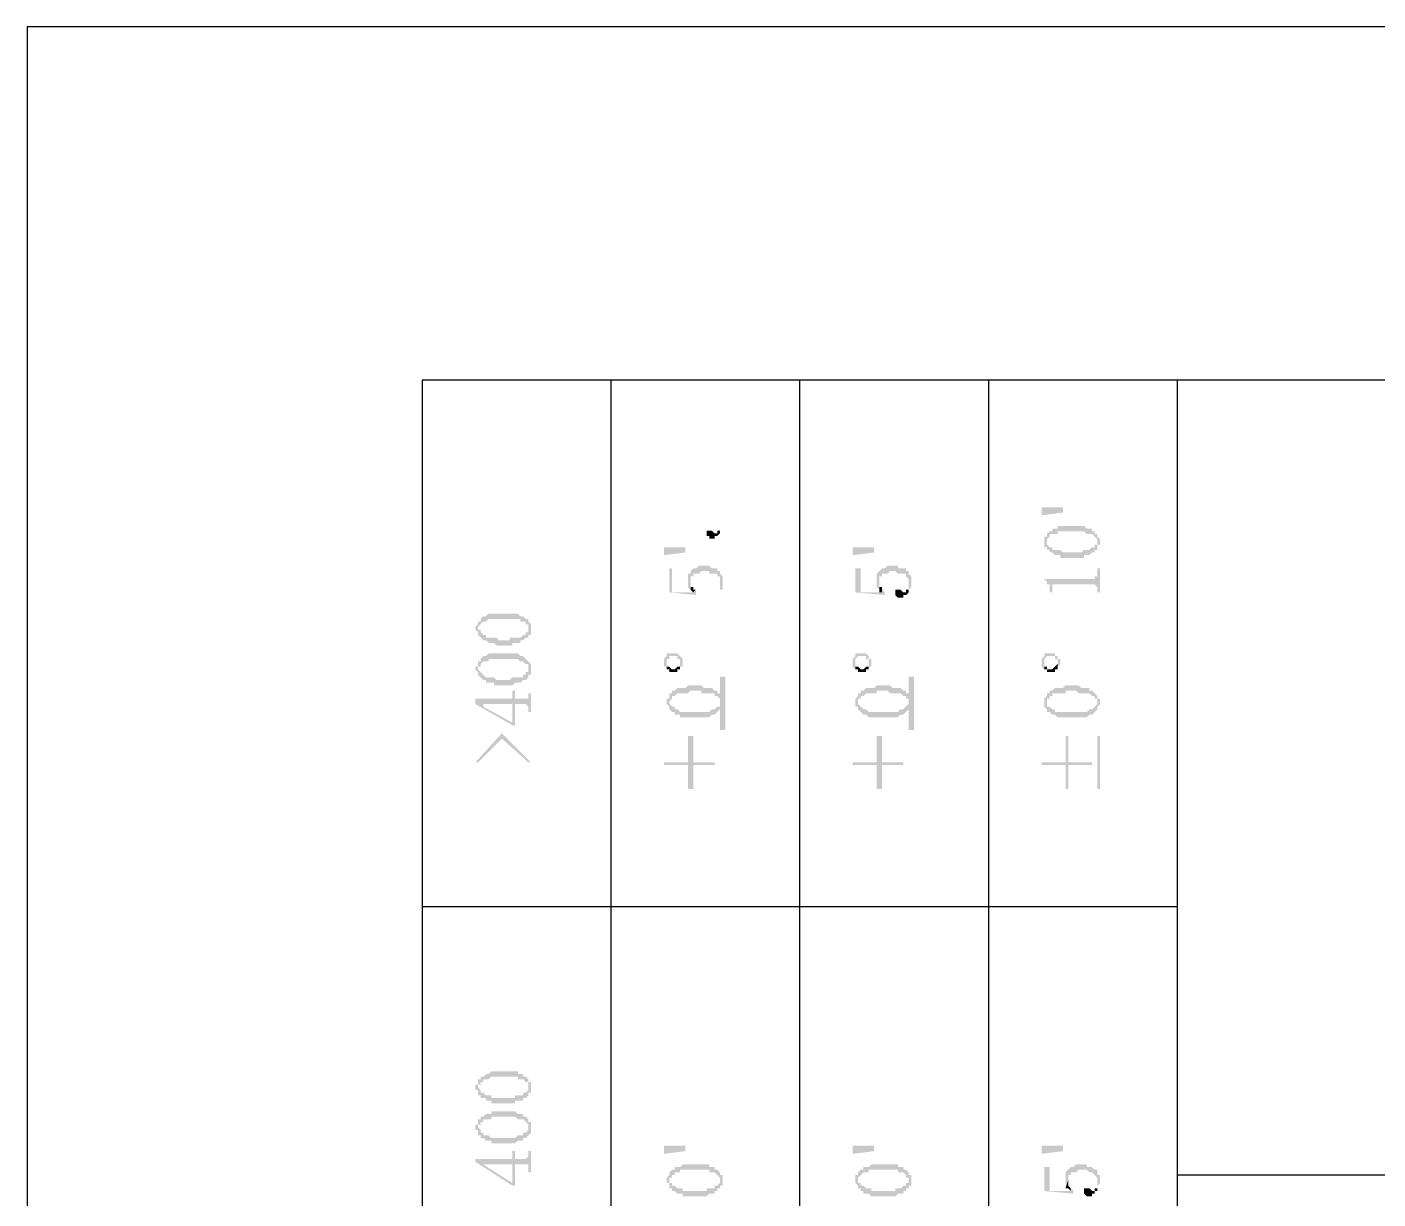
# Model space of a CAD drawing. Header units: inches. Extents: x 3613 to 8393, y -2205 to -794.
# Drawn here: x 7005.62 to 7028.56, y -1273.73 to -1253.83 of the extents above; entities that cross this region are included whole.
import ezdxf

# ---------------------------------------------------------------- set-up
doc = ezdxf.new("R2010")
doc.units = ezdxf.units.IN
doc.header["$MEASUREMENT"] = 0

msp = doc.modelspace()

# ---------------------------------------------------------------- hatches: boundary and pattern name
at = {"transparency": 33554559}
for points in [[(7022.846, -1261.984), (7023.207, -1261.984), (7023.207, -1262.074), (7022.846, -1262.119)], [(7017.159, -1262.425), (7017.159, -1262.47), (7017.204, -1262.47), (7017.204, -1262.515), (7017.294, -1262.515), (7017.294, -1262.47), (7017.34, -1262.47), (7017.385, -1262.425), (7017.385, -1262.244), (7017.385, -1262.334), (7017.385, -1262.38), (7017.34, -1262.38), (7017.34, -1262.425), (7017.294, -1262.425), (7017.249, -1262.38), (7017.159, -1262.38)], [(7022.891, -1262.571), (7022.891, -1262.616), (7022.891, -1262.661), (7022.936, -1262.661), (7022.936, -1262.706), (7022.936, -1262.571), (7022.936, -1262.526), (7022.936, -1262.526), (7022.981, -1262.48), (7022.981, -1262.435), (7023.116, -1262.435), (7023.116, -1262.39), (7023.568, -1262.39), (7023.613, -1262.435), (7023.703, -1262.435), (7023.748, -1262.48), (7023.748, -1262.48), (7023.793, -1262.526), (7023.793, -1262.571), (7023.793, -1262.435), (7023.748, -1262.435), (7023.748, -1262.39), (7023.703, -1262.39), (7023.703, -1262.345), (7023.613, -1262.345), (7023.568, -1262.3), (7023.116, -1262.3), (7023.116, -1262.345), (7023.026, -1262.345), (7023.026, -1262.39), (7022.981, -1262.39), (7022.936, -1262.435), (7022.936, -1262.48), (7022.891, -1262.48), (7022.891, -1262.526), (7022.891, -1262.526)], [(7022.936, -1262.706), (7022.981, -1262.706), (7022.981, -1262.751), (7023.026, -1262.751), (7023.071, -1262.796), (7023.162, -1262.796), (7023.162, -1262.842), (7023.568, -1262.842), (7023.568, -1262.796), (7023.658, -1262.796), (7023.703, -1262.751), (7023.748, -1262.751), (7023.748, -1262.706), (7023.793, -1262.706), (7023.793, -1262.661), (7023.793, -1262.616), (7023.839, -1262.616), (7023.839, -1262.571), (7023.839, -1262.526), (7023.839, -1262.526), (7023.793, -1262.48), (7023.793, -1262.435), (7023.793, -1262.571), (7023.793, -1262.616), (7023.748, -1262.616), (7023.748, -1262.661), (7023.703, -1262.661), (7023.658, -1262.706), (7023.568, -1262.706), (7023.523, -1262.751), (7023.207, -1262.751), (7023.162, -1262.706), (7023.026, -1262.706), (7023.026, -1262.661), (7022.981, -1262.661), (7022.936, -1262.616), (7022.936, -1262.571), (7022.936, -1262.571)], [(7016.437, -1262.661), (7016.798, -1262.661), (7016.798, -1262.751), (7016.437, -1262.796)], [(7019.641, -1262.661), (7020.002, -1262.661), (7020.002, -1262.751), (7019.641, -1262.796)], [(7016.527, -1263.022), (7016.527, -1263.428), (7016.978, -1263.473), (7016.978, -1263.428), (7016.978, -1263.383), (7016.933, -1263.428), (7016.572, -1263.428), (7016.572, -1263.022)], [(7016.843, -1263.203), (7016.843, -1263.293), (7016.843, -1263.338), (7016.843, -1263.338), (7016.888, -1263.383), (7016.888, -1263.248), (7016.888, -1263.157), (7016.933, -1263.157), (7016.933, -1263.112), (7017.024, -1263.112), (7017.069, -1263.067), (7017.204, -1263.067), (7017.204, -1263.112), (7017.34, -1263.112), (7017.34, -1263.157), (7017.385, -1263.157), (7017.385, -1263.203), (7017.385, -1263.248), (7017.385, -1263.383), (7017.43, -1263.383), (7017.43, -1263.338), (7017.43, -1263.248), (7017.43, -1263.203), (7017.43, -1263.157), (7017.385, -1263.112), (7017.385, -1263.067), (7017.34, -1263.067), (7017.34, -1263.022), (7017.249, -1263.022), (7017.204, -1262.977), (7017.024, -1262.977), (7016.978, -1263.022), (7016.933, -1263.022), (7016.888, -1263.067), (7016.888, -1263.112), (7016.843, -1263.112), (7016.843, -1263.157)], [(7019.686, -1263.022), (7019.686, -1263.428), (7020.183, -1263.473), (7020.183, -1263.428), (7020.183, -1263.428), (7020.138, -1263.383), (7020.138, -1263.428), (7019.777, -1263.428), (7019.777, -1263.022)], [(7020.047, -1263.203), (7020.047, -1263.293), (7020.047, -1263.338), (7020.047, -1263.338), (7020.093, -1263.383), (7020.093, -1263.248), (7020.093, -1263.157), (7020.138, -1263.157), (7020.138, -1263.112), (7020.228, -1263.112), (7020.273, -1263.067), (7020.363, -1263.067), (7020.409, -1263.112), (7020.544, -1263.112), (7020.544, -1263.157), (7020.544, -1263.157), (7020.589, -1263.203), (7020.589, -1263.248), (7020.589, -1263.383), (7020.589, -1263.383), (7020.634, -1263.338), (7020.634, -1263.248), (7020.634, -1263.203), (7020.634, -1263.157), (7020.589, -1263.112), (7020.589, -1263.067), (7020.544, -1263.067), (7020.544, -1263.022), (7020.409, -1263.022), (7020.409, -1262.977), (7020.228, -1262.977), (7020.183, -1263.022), (7020.138, -1263.022), (7020.093, -1263.067), (7020.093, -1263.067), (7020.047, -1263.112), (7020.047, -1263.157)], [(7022.891, -1263.203), (7022.891, -1263.203), (7022.936, -1263.248), (7022.936, -1263.293), (7022.981, -1263.293), (7022.981, -1263.338), (7022.981, -1263.428), (7023.026, -1263.428), (7023.026, -1263.338), (7023.026, -1263.293), (7023.748, -1263.293), (7023.793, -1263.338), (7023.793, -1263.428), (7023.839, -1263.428), (7023.839, -1263.022), (7023.793, -1263.022), (7023.793, -1263.112), (7023.793, -1263.157), (7023.748, -1263.157), (7023.748, -1263.203), (7023.703, -1263.203)], [(7016.888, -1263.383), (7016.888, -1263.383), (7016.933, -1263.428), (7016.933, -1263.428), (7016.978, -1263.383), (7016.933, -1263.383), (7016.933, -1263.338), (7016.888, -1263.338), (7016.888, -1263.293), (7016.888, -1263.248)], [(7020.093, -1263.383), (7020.093, -1263.428), (7020.138, -1263.428), (7020.138, -1263.383), (7020.138, -1263.338), (7020.093, -1263.338), (7020.093, -1263.293), (7020.093, -1263.248)], [(7020.363, -1263.428), (7020.363, -1263.473), (7020.363, -1263.473), (7020.409, -1263.519), (7020.499, -1263.519), (7020.499, -1263.473), (7020.544, -1263.473), (7020.589, -1263.428), (7020.589, -1263.248), (7020.589, -1263.338), (7020.589, -1263.383), (7020.544, -1263.383), (7020.544, -1263.428), (7020.499, -1263.428), (7020.454, -1263.383), (7020.363, -1263.383)], [(7013.233, -1264.06), (7013.233, -1264.06), (7013.278, -1264.105), (7013.278, -1264.15), (7013.278, -1264.015), (7013.278, -1264.015), (7013.323, -1263.97), (7013.323, -1263.97), (7013.368, -1263.925), (7013.413, -1263.925), (7013.458, -1263.88), (7014, -1263.88), (7014, -1263.925), (7014.09, -1263.925), (7014.09, -1263.97), (7014.135, -1263.97), (7014.135, -1264.015), (7014.135, -1264.06), (7014.135, -1263.88), (7014.09, -1263.88), (7014.045, -1263.834), (7014, -1263.834), (7013.955, -1263.789), (7013.458, -1263.789), (7013.413, -1263.834), (7013.368, -1263.834), (7013.323, -1263.88), (7013.323, -1263.925), (7013.278, -1263.925), (7013.278, -1263.97), (7013.278, -1263.97), (7013.233, -1264.015)], [(7013.278, -1264.15), (7013.323, -1264.196), (7013.323, -1264.196), (7013.368, -1264.241), (7013.413, -1264.241), (7013.458, -1264.286), (7013.548, -1264.286), (7013.594, -1264.331), (7013.864, -1264.331), (7013.864, -1264.286), (7014, -1264.286), (7014, -1264.241), (7014.045, -1264.241), (7014.09, -1264.196), (7014.135, -1264.196), (7014.135, -1264.15), (7014.18, -1264.15), (7014.18, -1264.105), (7014.18, -1264.06), (7014.18, -1264.015), (7014.18, -1263.97), (7014.18, -1263.97), (7014.135, -1263.925), (7014.135, -1264.06), (7014.135, -1264.105), (7014.09, -1264.105), (7014.09, -1264.15), (7014.045, -1264.15), (7014, -1264.196), (7013.819, -1264.196), (7013.819, -1264.241), (7013.639, -1264.241), (7013.594, -1264.196), (7013.413, -1264.196), (7013.413, -1264.15), (7013.368, -1264.15), (7013.323, -1264.105), (7013.323, -1264.06), (7013.278, -1264.06)], [(7013.233, -1264.737), (7013.233, -1264.737), (7013.278, -1264.782), (7013.278, -1264.827), (7013.278, -1264.737), (7013.278, -1264.692), (7013.323, -1264.692), (7013.323, -1264.647), (7013.323, -1264.647), (7013.368, -1264.602), (7013.458, -1264.602), (7013.458, -1264.557), (7013.955, -1264.557), (7014, -1264.602), (7014.045, -1264.602), (7014.09, -1264.647), (7014.135, -1264.647), (7014.135, -1264.692), (7014.135, -1264.737), (7014.135, -1264.602), (7014.135, -1264.602), (7014.09, -1264.557), (7014.09, -1264.557), (7014.045, -1264.511), (7014, -1264.511), (7013.955, -1264.466), (7013.458, -1264.466), (7013.413, -1264.511), (7013.368, -1264.511), (7013.323, -1264.557), (7013.323, -1264.602), (7013.278, -1264.602), (7013.278, -1264.647), (7013.278, -1264.692), (7013.233, -1264.692)], [(7016.437, -1264.602), (7016.437, -1264.647), (7016.437, -1264.692), (7016.482, -1264.692), (7016.482, -1264.737), (7016.482, -1264.602), (7016.482, -1264.557), (7016.527, -1264.557), (7016.527, -1264.511), (7016.663, -1264.511), (7016.663, -1264.557), (7016.708, -1264.557), (7016.708, -1264.737), (7016.708, -1264.692), (7016.753, -1264.692), (7016.753, -1264.647), (7016.753, -1264.602), (7016.753, -1264.557), (7016.753, -1264.557), (7016.708, -1264.511), (7016.708, -1264.511), (7016.663, -1264.466), (7016.482, -1264.466), (7016.482, -1264.511), (7016.482, -1264.511), (7016.437, -1264.557), (7016.437, -1264.557)], [(7019.641, -1264.602), (7019.641, -1264.647), (7019.641, -1264.692), (7019.641, -1264.692), (7019.686, -1264.737), (7019.686, -1264.602), (7019.686, -1264.557), (7019.686, -1264.557), (7019.732, -1264.511), (7019.867, -1264.511), (7019.867, -1264.557), (7019.912, -1264.557), (7019.912, -1264.737), (7019.912, -1264.692), (7019.957, -1264.692), (7019.957, -1264.647), (7019.957, -1264.602), (7019.957, -1264.557), (7019.912, -1264.557), (7019.912, -1264.511), (7019.912, -1264.511), (7019.867, -1264.466), (7019.686, -1264.466), (7019.686, -1264.511), (7019.686, -1264.511), (7019.641, -1264.557), (7019.641, -1264.557)], [(7022.846, -1264.602), (7022.846, -1264.647), (7022.846, -1264.692), (7022.846, -1264.692), (7022.891, -1264.737), (7022.891, -1264.602), (7022.891, -1264.557), (7022.891, -1264.557), (7022.936, -1264.511), (7023.071, -1264.511), (7023.071, -1264.557), (7023.116, -1264.557), (7023.116, -1264.737), (7023.116, -1264.692), (7023.116, -1264.692), (7023.162, -1264.647), (7023.162, -1264.602), (7023.162, -1264.557), (7023.116, -1264.557), (7023.116, -1264.511), (7023.071, -1264.511), (7023.071, -1264.466), (7022.891, -1264.466), (7022.891, -1264.511), (7022.891, -1264.511), (7022.846, -1264.557), (7022.846, -1264.557)], [(7013.278, -1264.827), (7013.323, -1264.872), (7013.323, -1264.872), (7013.368, -1264.918), (7013.413, -1264.918), (7013.413, -1264.963), (7013.548, -1264.963), (7013.548, -1265.008), (7013.864, -1265.008), (7013.909, -1264.963), (7014, -1264.963), (7014.045, -1264.918), (7014.09, -1264.918), (7014.135, -1264.872), (7014.135, -1264.827), (7014.18, -1264.827), (7014.18, -1264.782), (7014.18, -1264.737), (7014.18, -1264.692), (7014.18, -1264.647), (7014.18, -1264.647), (7014.135, -1264.602), (7014.135, -1264.737), (7014.135, -1264.782), (7014.09, -1264.782), (7014.09, -1264.827), (7014.045, -1264.827), (7014.045, -1264.872), (7013.864, -1264.872), (7013.819, -1264.918), (7013.594, -1264.918), (7013.548, -1264.872), (7013.413, -1264.872), (7013.368, -1264.827), (7013.368, -1264.827), (7013.323, -1264.782), (7013.323, -1264.782), (7013.278, -1264.737), (7013.278, -1264.737)], [(7016.482, -1264.737), (7016.527, -1264.737), (7016.527, -1264.782), (7016.663, -1264.782), (7016.663, -1264.737), (7016.708, -1264.737), (7016.708, -1264.602), (7016.708, -1264.647), (7016.708, -1264.692), (7016.663, -1264.692), (7016.617, -1264.737), (7016.572, -1264.737), (7016.527, -1264.692), (7016.482, -1264.692), (7016.482, -1264.602), (7016.482, -1264.602)], [(7019.686, -1264.737), (7019.732, -1264.737), (7019.732, -1264.782), (7019.867, -1264.782), (7019.867, -1264.737), (7019.912, -1264.737), (7019.912, -1264.602), (7019.912, -1264.647), (7019.912, -1264.692), (7019.867, -1264.692), (7019.822, -1264.737), (7019.777, -1264.737), (7019.732, -1264.692), (7019.686, -1264.692), (7019.686, -1264.602), (7019.686, -1264.602)], [(7022.891, -1264.737), (7022.936, -1264.737), (7022.936, -1264.782), (7023.071, -1264.782), (7023.071, -1264.737), (7023.116, -1264.737), (7023.116, -1264.602), (7023.116, -1264.647), (7023.116, -1264.647), (7023.071, -1264.692), (7023.071, -1264.692), (7023.026, -1264.737), (7022.936, -1264.737), (7022.936, -1264.692), (7022.891, -1264.692), (7022.891, -1264.602), (7022.891, -1264.602)], [(7017.475, -1265.765), (7017.475, -1264.862), (7017.385, -1264.862), (7017.385, -1265.765)], [(7020.679, -1265.765), (7020.679, -1264.862), (7020.589, -1264.862), (7020.589, -1265.765)], [(7013.233, -1265.234), (7013.233, -1265.324), (7013.864, -1265.685), (7013.909, -1265.685), (7013.909, -1265.324), (7014.09, -1265.324), (7014.135, -1265.369), (7014.135, -1265.459), (7014.18, -1265.459), (7014.18, -1265.143), (7014.135, -1265.143), (7014.135, -1265.188), (7014.135, -1265.234), (7013.909, -1265.234), (7013.909, -1265.098), (7013.864, -1265.098), (7013.864, -1265.64), (7013.368, -1265.369), (7013.368, -1265.324)], [(7016.482, -1265.279), (7016.482, -1265.324), (7016.482, -1265.324), (7016.527, -1265.369), (7016.527, -1265.414), (7016.527, -1265.279), (7016.527, -1265.279), (7016.572, -1265.234), (7016.572, -1265.188), (7016.617, -1265.188), (7016.663, -1265.143), (7016.843, -1265.143), (7016.888, -1265.098), (7017.069, -1265.098), (7017.069, -1265.143), (7017.294, -1265.143), (7017.294, -1265.188), (7017.34, -1265.188), (7017.385, -1265.234), (7017.385, -1265.279), (7017.385, -1265.143), (7017.34, -1265.143), (7017.34, -1265.098), (7017.294, -1265.098), (7017.249, -1265.053), (7017.114, -1265.053), (7017.069, -1265.008), (7016.843, -1265.008), (7016.798, -1265.053), (7016.663, -1265.053), (7016.617, -1265.098), (7016.572, -1265.098), (7016.572, -1265.143), (7016.527, -1265.143), (7016.527, -1265.188), (7016.527, -1265.234), (7016.482, -1265.234)], [(7016.527, -1265.414), (7016.572, -1265.459), (7016.617, -1265.459), (7016.617, -1265.504), (7016.708, -1265.504), (7016.708, -1265.549), (7017.204, -1265.549), (7017.249, -1265.504), (7017.294, -1265.504), (7017.34, -1265.459), (7017.34, -1265.459), (7017.385, -1265.414), (7017.385, -1265.369), (7017.43, -1265.369), (7017.43, -1265.324), (7017.43, -1265.279), (7017.43, -1265.234), (7017.43, -1265.234), (7017.385, -1265.188), (7017.385, -1265.324), (7017.385, -1265.369), (7017.34, -1265.369), (7017.294, -1265.414), (7017.249, -1265.414), (7017.204, -1265.459), (7016.708, -1265.459), (7016.663, -1265.414), (7016.617, -1265.414), (7016.617, -1265.369), (7016.572, -1265.369), (7016.527, -1265.324), (7016.527, -1265.279)], [(7019.686, -1265.279), (7019.686, -1265.324), (7019.686, -1265.369), (7019.732, -1265.369), (7019.732, -1265.414), (7019.732, -1265.279), (7019.732, -1265.234), (7019.777, -1265.234), (7019.777, -1265.188), (7019.822, -1265.188), (7019.867, -1265.143), (7020.047, -1265.143), (7020.047, -1265.098), (7020.228, -1265.098), (7020.273, -1265.143), (7020.454, -1265.143), (7020.499, -1265.188), (7020.544, -1265.188), (7020.544, -1265.234), (7020.589, -1265.234), (7020.589, -1265.279), (7020.589, -1265.143), (7020.544, -1265.143), (7020.544, -1265.098), (7020.499, -1265.098), (7020.454, -1265.053), (7020.318, -1265.053), (7020.273, -1265.008), (7020.047, -1265.008), (7020.002, -1265.053), (7019.867, -1265.053), (7019.822, -1265.098), (7019.777, -1265.098), (7019.777, -1265.143), (7019.732, -1265.143), (7019.732, -1265.188), (7019.732, -1265.188), (7019.686, -1265.234)], [(7019.732, -1265.414), (7019.777, -1265.459), (7019.777, -1265.459), (7019.822, -1265.504), (7019.867, -1265.504), (7019.912, -1265.549), (7020.409, -1265.549), (7020.454, -1265.504), (7020.499, -1265.504), (7020.544, -1265.459), (7020.544, -1265.459), (7020.589, -1265.414), (7020.589, -1265.369), (7020.634, -1265.369), (7020.634, -1265.324), (7020.634, -1265.279), (7020.634, -1265.234), (7020.634, -1265.234), (7020.589, -1265.188), (7020.589, -1265.324), (7020.589, -1265.324), (7020.544, -1265.369), (7020.544, -1265.369), (7020.499, -1265.414), (7020.454, -1265.414), (7020.409, -1265.459), (7019.912, -1265.459), (7019.867, -1265.414), (7019.822, -1265.414), (7019.777, -1265.369), (7019.777, -1265.369), (7019.732, -1265.324), (7019.732, -1265.279)], [(7022.891, -1265.279), (7022.891, -1265.324), (7022.891, -1265.369), (7022.891, -1265.369), (7022.936, -1265.414), (7022.936, -1265.279), (7022.936, -1265.234), (7022.981, -1265.234), (7022.981, -1265.188), (7023.026, -1265.188), (7023.026, -1265.143), (7023.252, -1265.143), (7023.252, -1265.098), (7023.432, -1265.098), (7023.478, -1265.143), (7023.658, -1265.143), (7023.703, -1265.188), (7023.748, -1265.188), (7023.748, -1265.234), (7023.793, -1265.234), (7023.793, -1265.279), (7023.793, -1265.188), (7023.748, -1265.143), (7023.748, -1265.143), (7023.703, -1265.098), (7023.658, -1265.098), (7023.658, -1265.053), (7023.523, -1265.053), (7023.478, -1265.008), (7023.252, -1265.008), (7023.207, -1265.053), (7023.071, -1265.053), (7023.026, -1265.098), (7022.981, -1265.098), (7022.981, -1265.143), (7022.936, -1265.143), (7022.936, -1265.188), (7022.936, -1265.188), (7022.891, -1265.234)], [(7022.936, -1265.414), (7022.936, -1265.459), (7022.981, -1265.459), (7023.026, -1265.504), (7023.071, -1265.504), (7023.116, -1265.549), (7023.613, -1265.549), (7023.658, -1265.504), (7023.703, -1265.504), (7023.748, -1265.459), (7023.748, -1265.459), (7023.793, -1265.414), (7023.793, -1265.369), (7023.793, -1265.369), (7023.839, -1265.324), (7023.839, -1265.279), (7023.839, -1265.234), (7023.793, -1265.234), (7023.793, -1265.188), (7023.793, -1265.324), (7023.793, -1265.324), (7023.748, -1265.369), (7023.748, -1265.369), (7023.703, -1265.414), (7023.658, -1265.414), (7023.613, -1265.459), (7023.071, -1265.459), (7023.071, -1265.414), (7023.026, -1265.414), (7022.981, -1265.369), (7022.936, -1265.369), (7022.936, -1265.324), (7022.936, -1265.279)], [(7013.233, -1265.234), (7013.368, -1265.324), (7013.864, -1265.324), (7013.864, -1265.64), (7013.864, -1265.234)], [(7013.233, -1266.317), (7013.278, -1266.317), (7013.684, -1265.911), (7014.135, -1266.317), (7014.18, -1266.317), (7013.684, -1265.82)], [(7016.437, -1266.317), (7016.437, -1266.362), (7016.843, -1266.362), (7016.843, -1266.768), (7016.933, -1266.768), (7016.933, -1266.362), (7017.294, -1266.362), (7017.294, -1266.317), (7016.933, -1266.317), (7016.933, -1265.865), (7016.843, -1265.865), (7016.843, -1266.317)], [(7019.641, -1266.317), (7019.641, -1266.362), (7020.047, -1266.362), (7020.047, -1266.768), (7020.138, -1266.768), (7020.138, -1266.362), (7020.499, -1266.362), (7020.499, -1266.317), (7020.138, -1266.317), (7020.138, -1265.865), (7020.047, -1265.865), (7020.047, -1266.317)], [(7022.846, -1266.317), (7022.846, -1266.362), (7023.252, -1266.362), (7023.252, -1266.768), (7023.297, -1266.768), (7023.297, -1266.362), (7023.703, -1266.362), (7023.703, -1266.317), (7023.297, -1266.317), (7023.297, -1265.865), (7023.252, -1265.865), (7023.252, -1266.317)], [(7023.839, -1266.768), (7023.839, -1265.865), (7023.793, -1265.865), (7023.793, -1266.768)], [(7013.233, -1271.834), (7013.233, -1271.879), (7013.278, -1271.879), (7013.278, -1271.925), (7013.278, -1271.97), (7013.278, -1271.834), (7013.278, -1271.789), (7013.323, -1271.789), (7013.323, -1271.744), (7013.368, -1271.744), (7013.368, -1271.699), (7013.458, -1271.699), (7013.503, -1271.654), (7013.955, -1271.654), (7013.955, -1271.699), (7014.045, -1271.699), (7014.09, -1271.744), (7014.135, -1271.744), (7014.135, -1271.789), (7014.135, -1271.834), (7014.135, -1271.699), (7014.135, -1271.699), (7014.09, -1271.654), (7014.045, -1271.654), (7014.045, -1271.609), (7013.955, -1271.609), (7013.955, -1271.563), (7013.503, -1271.563), (7013.458, -1271.609), (7013.413, -1271.609), (7013.368, -1271.654), (7013.323, -1271.654), (7013.323, -1271.699), (7013.278, -1271.699), (7013.278, -1271.744), (7013.278, -1271.789), (7013.233, -1271.789)], [(7013.278, -1271.97), (7013.323, -1271.97), (7013.323, -1272.015), (7013.413, -1272.015), (7013.413, -1272.06), (7013.503, -1272.06), (7013.503, -1272.105), (7013.909, -1272.105), (7013.909, -1272.06), (7014.045, -1272.06), (7014.045, -1272.015), (7014.09, -1272.015), (7014.135, -1271.97), (7014.135, -1271.925), (7014.18, -1271.925), (7014.18, -1271.879), (7014.18, -1271.834), (7014.18, -1271.789), (7014.18, -1271.744), (7014.135, -1271.744), (7014.135, -1271.699), (7014.135, -1271.834), (7014.135, -1271.879), (7014.135, -1271.879), (7014.09, -1271.925), (7014.045, -1271.925), (7014.045, -1271.97), (7013.909, -1271.97), (7013.909, -1272.015), (7013.503, -1272.015), (7013.503, -1271.97), (7013.413, -1271.97), (7013.368, -1271.925), (7013.323, -1271.925), (7013.323, -1271.879), (7013.323, -1271.879), (7013.278, -1271.834), (7013.278, -1271.834)], [(7013.233, -1272.511), (7013.233, -1272.556), (7013.278, -1272.556), (7013.278, -1272.602), (7013.278, -1272.647), (7013.278, -1272.511), (7013.278, -1272.466), (7013.323, -1272.466), (7013.323, -1272.421), (7013.368, -1272.421), (7013.368, -1272.376), (7013.503, -1272.376), (7013.503, -1272.331), (7013.909, -1272.331), (7013.955, -1272.376), (7014.045, -1272.376), (7014.09, -1272.421), (7014.09, -1272.421), (7014.135, -1272.466), (7014.135, -1272.511), (7014.135, -1272.376), (7014.135, -1272.376), (7014.09, -1272.331), (7014.045, -1272.331), (7014.045, -1272.286), (7013.955, -1272.286), (7013.909, -1272.24), (7013.503, -1272.24), (7013.503, -1272.286), (7013.413, -1272.286), (7013.368, -1272.331), (7013.323, -1272.331), (7013.323, -1272.376), (7013.278, -1272.376), (7013.278, -1272.421), (7013.278, -1272.466), (7013.233, -1272.466)], [(7013.278, -1272.647), (7013.323, -1272.647), (7013.323, -1272.692), (7013.368, -1272.692), (7013.413, -1272.737), (7013.503, -1272.737), (7013.503, -1272.782), (7013.909, -1272.782), (7013.955, -1272.737), (7014.045, -1272.737), (7014.045, -1272.692), (7014.09, -1272.692), (7014.135, -1272.647), (7014.135, -1272.647), (7014.18, -1272.602), (7014.18, -1272.556), (7014.18, -1272.511), (7014.18, -1272.466), (7014.18, -1272.421), (7014.135, -1272.421), (7014.135, -1272.376), (7014.135, -1272.511), (7014.135, -1272.556), (7014.135, -1272.556), (7014.09, -1272.602), (7014.045, -1272.602), (7014.045, -1272.647), (7013.955, -1272.647), (7013.909, -1272.692), (7013.503, -1272.692), (7013.458, -1272.647), (7013.368, -1272.647), (7013.368, -1272.602), (7013.323, -1272.602), (7013.323, -1272.556), (7013.323, -1272.556), (7013.278, -1272.511), (7013.278, -1272.511)], [(7013.233, -1273.053), (7013.233, -1273.098), (7013.864, -1273.504), (7013.909, -1273.504), (7013.909, -1273.143), (7014.135, -1273.143), (7014.135, -1273.188), (7014.135, -1273.278), (7014.18, -1273.278), (7014.18, -1272.917), (7014.135, -1272.917), (7014.135, -1272.963), (7014.135, -1273.008), (7014.135, -1273.008), (7014.09, -1273.053), (7013.909, -1273.053), (7013.909, -1272.917), (7013.864, -1272.917), (7013.864, -1273.459), (7013.368, -1273.143), (7013.368, -1273.143)], [(7016.437, -1272.827), (7016.798, -1272.827), (7016.798, -1272.917), (7016.437, -1272.963)], [(7019.641, -1272.827), (7020.002, -1272.827), (7020.002, -1272.917), (7019.641, -1272.963)], [(7022.846, -1272.827), (7023.207, -1272.827), (7023.207, -1272.917), (7022.846, -1272.963)], [(7013.233, -1273.053), (7013.368, -1273.143), (7013.864, -1273.143), (7013.864, -1273.459), (7013.864, -1273.053)], [(7016.482, -1273.414), (7016.482, -1273.459), (7016.527, -1273.459), (7016.527, -1273.504), (7016.527, -1273.549), (7016.527, -1273.414), (7016.527, -1273.369), (7016.572, -1273.369), (7016.572, -1273.324), (7016.617, -1273.324), (7016.617, -1273.278), (7016.708, -1273.278), (7016.708, -1273.233), (7017.204, -1273.233), (7017.204, -1273.278), (7017.294, -1273.278), (7017.34, -1273.324), (7017.34, -1273.324), (7017.385, -1273.369), (7017.385, -1273.414), (7017.385, -1273.278), (7017.385, -1273.278), (7017.34, -1273.233), (7017.294, -1273.233), (7017.294, -1273.188), (7017.204, -1273.188), (7017.204, -1273.143), (7016.753, -1273.143), (7016.708, -1273.188), (7016.617, -1273.188), (7016.617, -1273.233), (7016.572, -1273.233), (7016.527, -1273.278), (7016.527, -1273.324), (7016.527, -1273.324), (7016.482, -1273.369), (7016.482, -1273.369)], [(7019.686, -1273.414), (7019.686, -1273.459), (7019.686, -1273.459), (7019.732, -1273.504), (7019.732, -1273.549), (7019.732, -1273.414), (7019.732, -1273.369), (7019.732, -1273.369), (7019.777, -1273.324), (7019.777, -1273.324), (7019.822, -1273.278), (7019.912, -1273.278), (7019.912, -1273.233), (7020.409, -1273.233), (7020.409, -1273.278), (7020.499, -1273.278), (7020.544, -1273.324), (7020.544, -1273.369), (7020.589, -1273.369), (7020.589, -1273.414), (7020.589, -1273.278), (7020.589, -1273.278), (7020.544, -1273.233), (7020.499, -1273.233), (7020.499, -1273.188), (7020.409, -1273.188), (7020.409, -1273.143), (7019.957, -1273.143), (7019.912, -1273.188), (7019.822, -1273.188), (7019.822, -1273.233), (7019.777, -1273.233), (7019.732, -1273.278), (7019.732, -1273.324), (7019.686, -1273.324), (7019.686, -1273.369), (7019.686, -1273.369)], [(7022.891, -1273.188), (7022.891, -1273.594), (7023.387, -1273.64), (7023.387, -1273.594), (7023.387, -1273.594), (7023.342, -1273.549), (7023.342, -1273.594), (7022.981, -1273.594), (7022.981, -1273.188)], [(7023.252, -1273.369), (7023.252, -1273.414), (7023.252, -1273.504), (7023.252, -1273.549), (7023.297, -1273.414), (7023.297, -1273.324), (7023.342, -1273.324), (7023.342, -1273.278), (7023.432, -1273.278), (7023.478, -1273.233), (7023.613, -1273.233), (7023.658, -1273.278), (7023.703, -1273.278), (7023.748, -1273.324), (7023.748, -1273.324), (7023.793, -1273.369), (7023.793, -1273.414), (7023.793, -1273.549), (7023.793, -1273.504), (7023.839, -1273.459), (7023.839, -1273.414), (7023.839, -1273.324), (7023.793, -1273.324), (7023.793, -1273.278), (7023.793, -1273.233), (7023.748, -1273.233), (7023.703, -1273.188), (7023.613, -1273.188), (7023.613, -1273.143), (7023.432, -1273.143), (7023.387, -1273.188), (7023.342, -1273.188), (7023.297, -1273.233), (7023.297, -1273.233), (7023.252, -1273.278), (7023.252, -1273.324)], [(7016.527, -1273.549), (7016.572, -1273.549), (7016.572, -1273.594), (7016.617, -1273.594), (7016.663, -1273.64), (7016.753, -1273.64), (7016.753, -1273.685), (7017.159, -1273.685), (7017.204, -1273.64), (7017.294, -1273.64), (7017.294, -1273.594), (7017.34, -1273.594), (7017.34, -1273.549), (7017.385, -1273.549), (7017.385, -1273.504), (7017.43, -1273.504), (7017.43, -1273.414), (7017.43, -1273.369), (7017.43, -1273.324), (7017.385, -1273.324), (7017.385, -1273.278), (7017.385, -1273.414), (7017.385, -1273.459), (7017.385, -1273.459), (7017.34, -1273.504), (7017.294, -1273.504), (7017.294, -1273.549), (7017.159, -1273.549), (7017.159, -1273.594), (7016.753, -1273.594), (7016.753, -1273.549), (7016.663, -1273.549), (7016.617, -1273.504), (7016.572, -1273.504), (7016.572, -1273.459), (7016.527, -1273.459), (7016.527, -1273.414), (7016.527, -1273.414)], [(7019.732, -1273.549), (7019.777, -1273.549), (7019.777, -1273.594), (7019.822, -1273.594), (7019.822, -1273.64), (7019.912, -1273.64), (7019.957, -1273.685), (7020.363, -1273.685), (7020.409, -1273.64), (7020.499, -1273.64), (7020.499, -1273.594), (7020.544, -1273.594), (7020.544, -1273.549), (7020.589, -1273.549), (7020.589, -1273.504), (7020.634, -1273.504), (7020.634, -1273.414), (7020.634, -1273.369), (7020.634, -1273.324), (7020.589, -1273.324), (7020.589, -1273.278), (7020.589, -1273.414), (7020.589, -1273.459), (7020.544, -1273.459), (7020.544, -1273.504), (7020.499, -1273.504), (7020.454, -1273.549), (7020.363, -1273.549), (7020.363, -1273.594), (7019.957, -1273.594), (7019.957, -1273.549), (7019.867, -1273.549), (7019.822, -1273.504), (7019.777, -1273.504), (7019.777, -1273.459), (7019.732, -1273.459), (7019.732, -1273.414), (7019.732, -1273.414)], [(7023.252, -1273.549), (7023.297, -1273.549), (7023.342, -1273.594), (7023.342, -1273.549), (7023.342, -1273.549), (7023.297, -1273.504), (7023.297, -1273.459), (7023.297, -1273.414)], [(7023.568, -1273.594), (7023.568, -1273.64), (7023.568, -1273.64), (7023.613, -1273.685), (7023.703, -1273.685), (7023.703, -1273.64), (7023.748, -1273.64), (7023.748, -1273.594), (7023.793, -1273.594), (7023.793, -1273.414), (7023.793, -1273.459), (7023.793, -1273.549), (7023.748, -1273.549), (7023.748, -1273.594), (7023.703, -1273.594), (7023.658, -1273.549), (7023.568, -1273.549)]]:
    msp.add_hatch(color=256, dxfattribs=at).paths.add_polyline_path(points)

# ---------------------------------------------------------------- linework, layer by layer
for p, q in [((7421.585, -1259.827), (7012.33, -1259.827)), ((7012.33, -1259.827), (7012.33, -1546.568)), ((7025.147, -1273.32), (7421.585, -1273.32))]:
    msp.add_line(p, q)
msp.add_lwpolyline([(7425.623, -1550.827), (7425.623, -1253.827), (7005.623, -1253.827), (7005.623, -1550.827)], close=True)
for points in [[(7015.534, -1259.827), (7015.534, -1333.741)], [(7018.739, -1259.827), (7018.739, -1333.741)], [(7021.943, -1259.827), (7021.943, -1333.741)], [(7025.147, -1259.827), (7025.147, -1546.568)], [(7012.33, -1268.765), (7025.147, -1268.765)]]:
    msp.add_lwpolyline(points)

doc.saveas('drawing.dxf')
